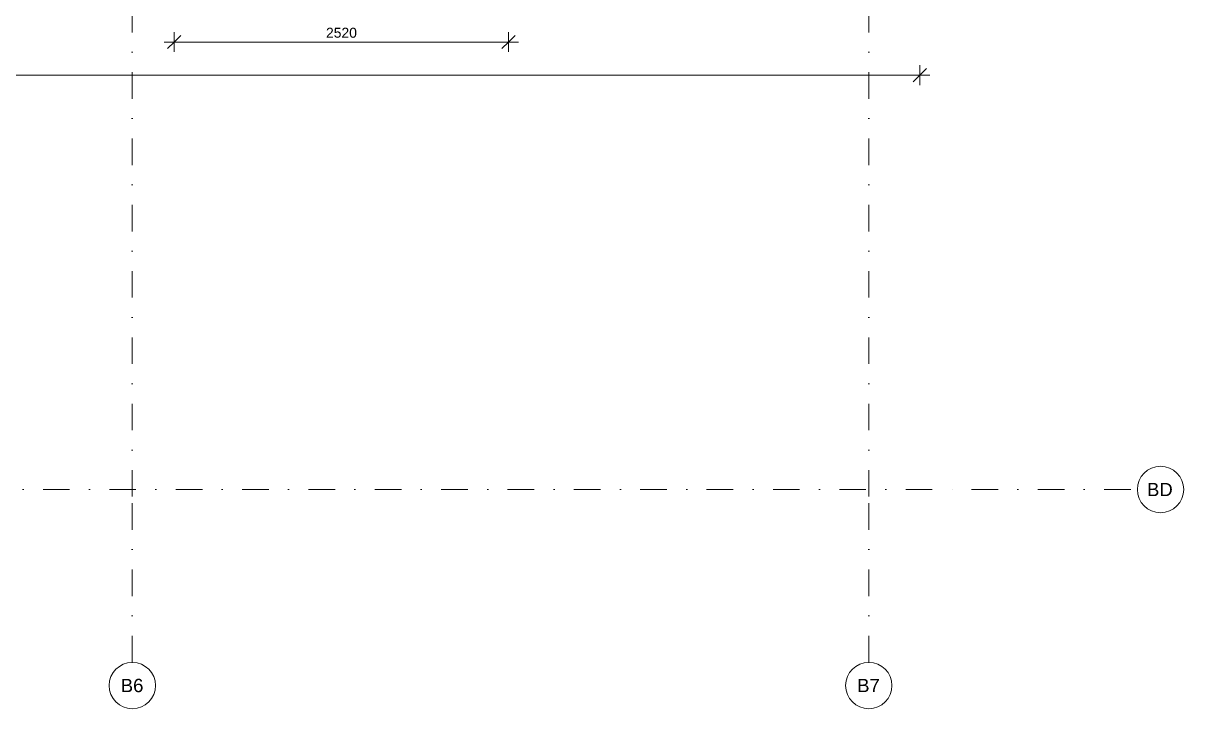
# Model space of a CAD drawing. Header units: millimetres. Extents: x -8668 to 43537, y -2985 to 58543.
# Drawn here: x 14448 to 23195, y 36814 to 41984 of the extents above; entities that cross this region are included whole.
import ezdxf

# ---------------------------------------------------------------- set-up
doc = ezdxf.new("R2010")
doc.units = ezdxf.units.MM
doc.linetypes.add('HA_DashDot_10mm-S3mm', pattern=[500, 200, -150, 0, -150])
for name, color, linetype, lineweight in [('A-____-____-DIMS', 9, 'Continuous', 5), ('A-____-____-DIMS-50', 9, 'Continuous', 5), ('S-GRID-____-IDEN', 9, 'Continuous', 9), ('S-GRID-____-OTLN', 9, 'Continuous', 5)]:
    doc.layers.add(name, color=color, linetype=linetype, lineweight=lineweight)
doc.styles.add('Arial', font='arial.ttf', dxfattribs={"height": 100})
doc.styles.add('Arial_1', font='arial.ttf', dxfattribs={"height": 75})
doc.dimstyles.new('Inner_Dimensions_1', dxfattribs={"dimscale": 304.8, "dimtxt": 76.519455, "dimasz": 0.328084, "dimexe": 0.246063, "dimexo": 0.0625, "dimgap": 0.032808, "dimtad": 1, "dimdec": 0, "dimzin": 0, "dimdsep": 46, "dimtxsty": 'Arial_1', "dimblk1": 'OBLIQUE', "dimblk2": 'OBLIQUE', "dimsah": 1, "dimcen": 0.09, "dimdle": 0.246063, "dimazin": 0, "dimtfac": 1, "dimtdec": 4, "dimtix": 1, "dimtmove": 0, "dimatfit": 3, "dimfxl": 0.246063, "dimfxlon": 1, "dimtvp": 1, "dimtolj": 1, "dimtzin": 0, "dimlwd": 9, "dimlwe": 9, "dimarcsym": 2})

# ---------------------------------------------------------------- blocks, each defined once
blk = doc.blocks.new('Grid - Radius 3_5mm-353793-DPS_2NP - B')
at = {"layer": 'S-GRID-____-IDEN'}
blk.add_circle((0, 0), 3.5, dxfattribs=at)
blk = doc.blocks.new('DIMBLOCK100-DPS_2NP - B')
at = {"layer": 'A-____-____-DIMS-50', "lineweight": 9}
for p, q in [((-6864.3, 41667.5), (-6864.3, 41517.5)), ((-6864.3, 41592.5), (-6864.3, 41667.5)), ((-6864.3, 41592.5), (-6814.3, 41642.5)), ((21205.7, 41667.5), (21205.7, 41517.5)), ((21205.7, 41592.5), (21205.7, 41667.5)), ((21205.7, 41592.5), (21255.7, 41642.5)), ((-6939.3, 41592.5), (21280.7, 41592.5)), ((-6864.3, 41592.5), (-6914.3, 41542.5)), ((21205.7, 41592.5), (21155.7, 41542.5))]:
    blk.add_line(p, q, dxfattribs=at)
at = {"layer": 'A-____-____-DIMS-50', "color": 0, "lineweight": 9, "insert": (7026.5, 41699.8), "char_height": 75, "width": 346.103, "attachment_point": 1, "line_spacing_factor": 0.941778, "style": 'Arial_1'}
blk.add_mtext('28070', dxfattribs=at)
blk = doc.blocks.new('_Oblique')
at = {"color": 0, "linetype": 'ByBlock', "lineweight": -2}
blk.add_line((-0.5, -0.5), (0.5, 0.5), dxfattribs=at)
blk = doc.blocks.new('DIMBLOCK341-DPS_2NP - B')
at = {"layer": 'A-____-____-DIMS-50', "lineweight": 9}
for p, q in [((15585.7, 41917.5), (15585.7, 41767.5)), ((15585.7, 41842.5), (15585.7, 41917.5)), ((18105.7, 41917.5), (18105.7, 41767.5)), ((18105.7, 41842.5), (18105.7, 41917.5)), ((15510.7, 41842.5), (18180.7, 41842.5)), ((15585.7, 41842.5), (15535.7, 41792.5)), ((15585.7, 41842.5), (15635.7, 41892.5)), ((18105.7, 41842.5), (18055.7, 41792.5)), ((18105.7, 41842.5), (18155.7, 41892.5))]:
    blk.add_line(p, q, dxfattribs=at)
at = {"layer": 'A-____-____-DIMS-50', "color": 0, "lineweight": 9, "insert": (16730.3, 41949.8), "char_height": 75, "width": 276.883, "attachment_point": 1, "line_spacing_factor": 0.941778, "style": 'Arial_1'}
blk.add_mtext('2520', dxfattribs=at)

msp = doc.modelspace()

# ---------------------------------------------------------------- linework, layer by layer
at = {"layer": 'S-GRID-____-OTLN', "linetype": 'HA_DashDot_10mm-S3mm', "lineweight": 9}
for p, q in [((15270.7, 38414.3), (15270.7, 56942.9)), ((20820.7, 38414.3), (20820.7, 56942.9)), ((-6906.2, 38467.7), (21594.8, 38467.7)), ((15270.7, 37164.3), (15270.7, 38414.3)), ((20820.7, 37164.3), (20820.7, 38414.3)), ((21594.8, 38467.7), (22844.8, 38467.7))]:
    msp.add_line(p, q, dxfattribs=at)

# ---------------------------------------------------------------- block references
at = {"layer": 'S-GRID-____-IDEN', "xscale": 49.99999999999998, "yscale": 49.99999999999998, "zscale": 49.99999999999998, "rotation": 269.9999999999996}
msp.add_blockref('Grid - Radius 3_5mm-353793-DPS_2NP - B', (23019.8, 38467.7), dxfattribs=at)
at = {"layer": 'S-GRID-____-IDEN', "xscale": 49.99999999999998, "yscale": 49.99999999999998, "zscale": 49.99999999999998}
for p in [(15270.7, 36989.3), (20820.7, 36989.3)]:
    msp.add_blockref('Grid - Radius 3_5mm-353793-DPS_2NP - B', p, dxfattribs=at)

# ---------------------------------------------------------------- texts
at = {"layer": 'S-GRID-____-IDEN', "lineweight": 5, "char_height": 100, "attachment_point": 1, "style": 'Arial'}
for s, insert, width in [('BD', (22917.6, 38517.8), 240.506), ('B6', (15183.3, 37040), 212.447), ('B7', (20733.3, 37040), 212.447)]:
    msp.add_mtext(s, dxfattribs=dict(at, insert=insert, width=width))

# ---------------------------------------------------------------- dimensions: what is measured, and where the dimension line sits
at = {"layer": 'A-____-____-DIMS', "lineweight": 9}
for base, p1, p2, override, picture, middle in [((18105.7, 41842.5), (15585.7, 41917.5), (18105.7, 41917.5), {"dimpost": '<>', "dimfxl": 2520}, 'DIMBLOCK341-DPS_2NP - B', (16845.7, 41890.7)), ((21205.7, 41592.5), (-6864.3, 41667.5), (21205.7, 41667.5), {"dimpost": '<>', "dimfxl": 28070}, 'DIMBLOCK100-DPS_2NP - B', (7170.7, 41640.7))]:
    dim = msp.add_linear_dim(base=base, p1=p1, p2=p2, dimstyle='Inner_Dimensions_1', override=override, dxfattribs=at)
    dim.commit()
    dim.dimension.update_dxf_attribs({"geometry": picture, "text_midpoint": middle})

doc.saveas('drawing.dxf')
